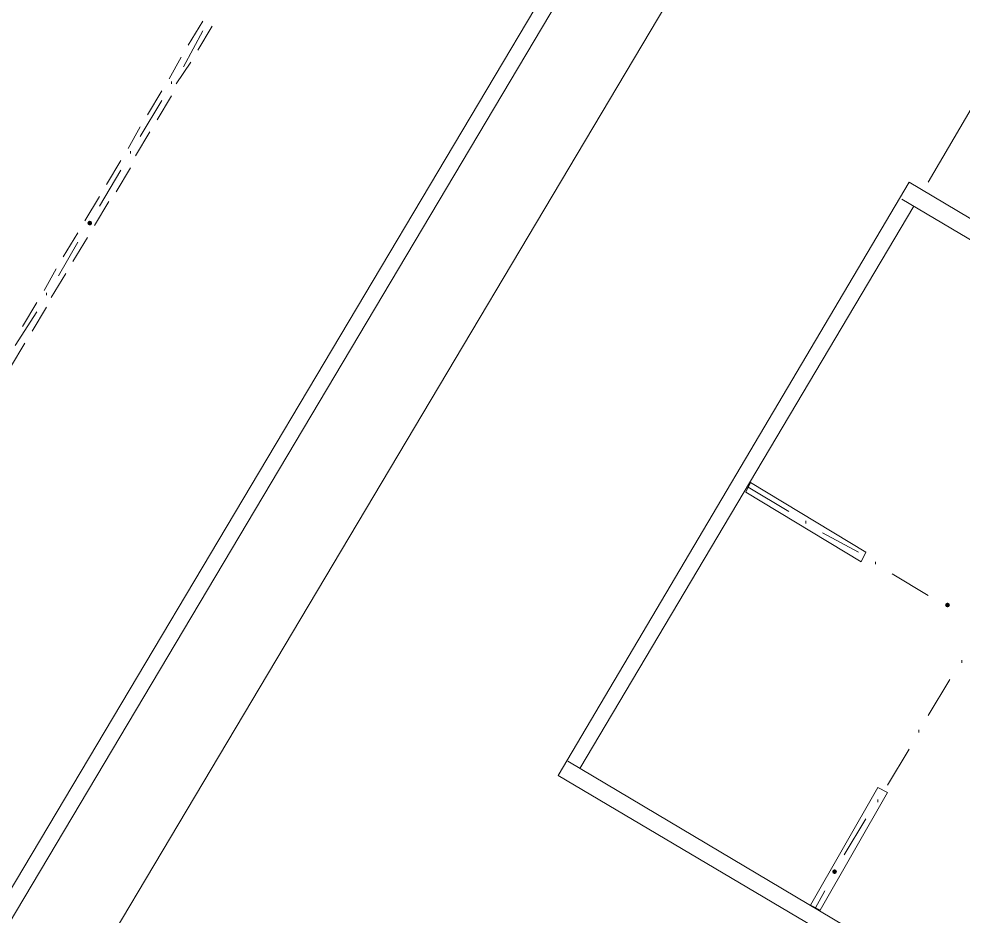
# Model space of a CAD drawing. Header units: millimetres. Extents: x 6 to 291, y 4 to 206.
# Drawn here: x 181.08 to 197.72, y 104.63 to 120.44 of the extents above; entities that cross this region are included whole.
import ezdxf

# ---------------------------------------------------------------- set-up
doc = ezdxf.new("R2010")
doc.units = ezdxf.units.MM
doc.layers.add('C00-00-00', color=7, linetype='Continuous')

msp = doc.modelspace()

# ---------------------------------------------------------------- hatches: boundary and pattern name
at = {"layer": 'C00-00-00'}
h = msp.add_hatch(color=256, dxfattribs=at)
h.dxf.hatch_style = 2
h.paths.add_polyline_path([(182.329665, 116.882335), (182.299767, 116.869899), (182.287332, 116.840001), (182.299767, 116.810103), (182.329665, 116.797668), (182.359563, 116.810103), (182.371999, 116.840001), (182.359563, 116.869899)])
h = msp.add_hatch(color=256, dxfattribs=at)
h.dxf.hatch_style = 2
h.paths.add_polyline_path([(182.329665, 116.882335), (182.299767, 116.869899), (182.287332, 116.840001), (182.299767, 116.810103), (182.329665, 116.797668), (182.359563, 116.810103), (182.371999, 116.840001), (182.359563, 116.869899)])
h = msp.add_hatch(color=256, dxfattribs=at)
h.dxf.hatch_style = 2
h.paths.add_polyline_path([(197.442664, 110.151334), (197.412766, 110.138899), (197.400331, 110.109001), (197.412766, 110.079103), (197.442664, 110.066668), (197.472562, 110.079103), (197.484997, 110.109001), (197.472562, 110.138899)])
h = msp.add_hatch(color=256, dxfattribs=at)
h.dxf.hatch_style = 2
h.paths.add_polyline_path([(195.452992, 105.45234), (195.423094, 105.439904), (195.410659, 105.410006), (195.423094, 105.380109), (195.452992, 105.367673), (195.48289, 105.380109), (195.495326, 105.410006), (195.48289, 105.439904)])

# ---------------------------------------------------------------- linework, layer by layer
at = {"layer": 'C00-00-00', "lineweight": 5}
for points in [[(202.480341, 141.308671), (153.839334, 59.562999)], [(202.226335, 140.335006), (154.09334, 59.436004)], [(199.940331, 133.223005), (159.257996, 64.854665)], [(184.319337, 120.396002), (184.065331, 119.972667)], [(184.488674, 120.311333), (184.234669, 119.887999)], [(183.980663, 119.591666), (184.319337, 120.226673)], [(183.980663, 119.591666), (184.319337, 120.226673)], [(183.938337, 119.761004), (183.726673, 119.380003)], [(184.107674, 119.676335), (183.853668, 119.295334)], [(183.768999, 119.295334), (183.768999, 119.337669)], [(183.768999, 119.295334), (183.768999, 119.337669)], [(197.104006, 117.559669), (198.119997, 119.295334)], [(183.599662, 119.16834), (183.345672, 118.745005)], [(183.218661, 118.364004), (183.599662, 118.999002)], [(183.218661, 118.364004), (183.599662, 118.999002)], [(183.768999, 119.083671), (183.514994, 118.660336)], [(183.218661, 118.533333), (183.006998, 118.152333)], [(183.387999, 118.448673), (183.133993, 118.025338)], [(183.04934, 118.067672), (183.04934, 118.110006)], [(183.04934, 118.067672), (183.04934, 118.110006)], [(182.880003, 117.940669), (182.625997, 117.517334)], [(183.04934, 117.813666), (182.795335, 117.390339)], [(182.499003, 117.136333), (182.880003, 117.771332)], [(182.499003, 117.136333), (182.880003, 117.771332)], [(205.52833, 112.35267), (196.765331, 117.559669), (190.584669, 107.103338)], [(182.499003, 117.305671), (182.244997, 116.882336)], [(182.66834, 117.221002), (182.414334, 116.797667)], [(196.85, 117.136333), (190.965669, 107.230333)], [(196.638337, 117.263336), (205.358993, 112.098673)], [(182.118002, 116.670672), (181.863996, 116.247337)], [(181.779328, 115.908671), (182.118002, 116.501335)], [(181.779328, 115.908671), (182.118002, 116.501335)], [(182.287339, 116.586004), (182.033333, 116.162669)], [(181.737001, 116.035666), (181.525338, 115.654665)], [(181.906339, 115.951005), (181.652333, 115.52767)], [(181.567664, 115.570005), (181.567664, 115.612339)], [(181.567664, 115.570005), (181.567664, 115.612339)], [(181.398327, 115.443002), (181.144337, 115.019667)], [(181.567664, 115.358333), (181.313674, 114.935006)], [(181.017326, 114.681001), (181.398327, 115.273673)], [(181.017326, 114.681001), (181.398327, 115.273673)], [(181.186663, 114.723335), (180.932674, 114.3)], [(193.929006, 112.183333), (194.648665, 111.760006)], [(194.944997, 111.548335), (194.944997, 111.590669)], [(195.241329, 111.379006), (195.876335, 111.040339)], [(196.172667, 110.828668), (196.172667, 110.871002)], [(196.468999, 110.659339), (197.104006, 110.278338)], [(197.69667, 109.093002), (197.69667, 109.135336)], [(197.104006, 108.161672), (197.485006, 108.79667)], [(196.934669, 107.865339), (196.934669, 107.907666)], [(196.384331, 106.934001), (196.765331, 107.568999)], [(190.754006, 107.357336), (199.432336, 102.192672)], [(190.584669, 107.103338), (199.305341, 101.938666)], [(196.214994, 106.637669), (196.214994, 106.680003)], [(195.622329, 105.706338), (196.00333, 106.341337)], [(195.114334, 104.775), (195.283671, 105.071332)]]:
    msp.add_lwpolyline(points, dxfattribs=at)
for points in [[(193.971332, 112.268002), (196.00333, 111.040339), (195.918661, 110.871002), (193.886663, 112.098673)], [(196.384331, 106.807006), (195.199003, 104.732666), (195.029665, 104.817334), (196.214994, 106.891666)]]:
    msp.add_lwpolyline(points, close=True, dxfattribs=at)

doc.saveas('drawing.dxf')
